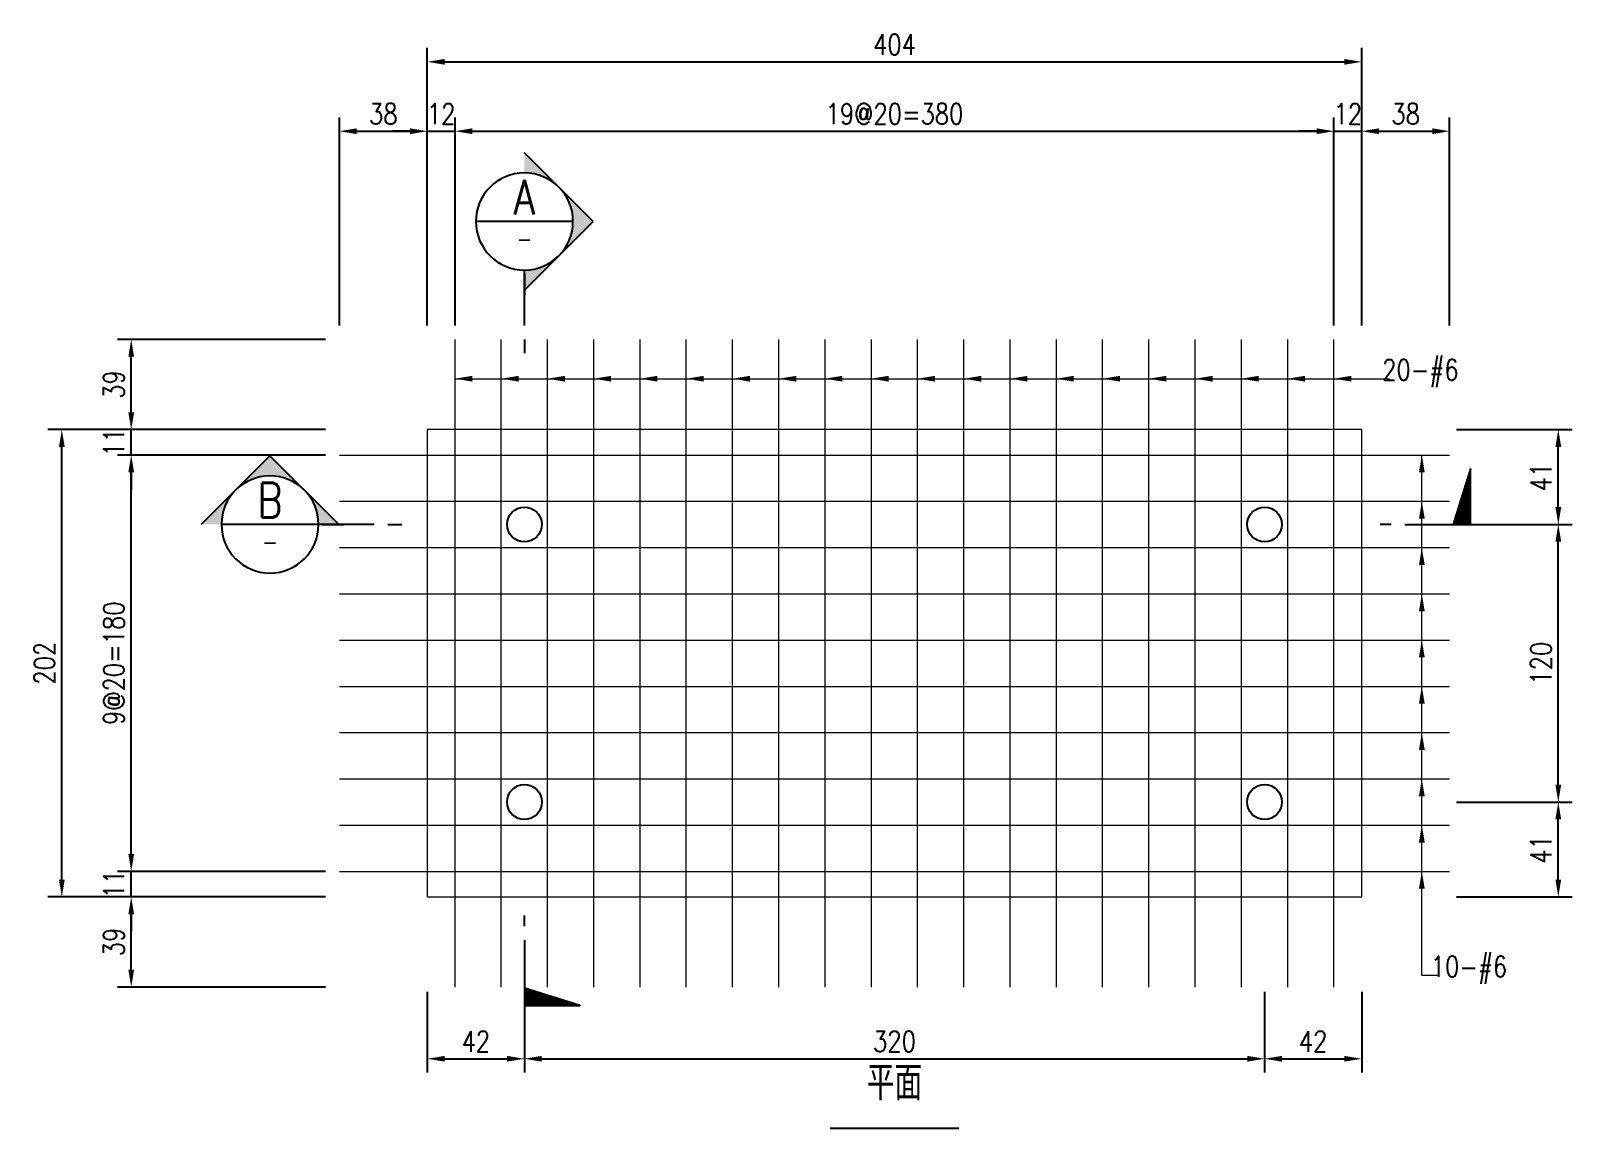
# Model space of a CAD drawing. Extents: x -4754 to 4964, y -19960 to 3942.
# Drawn here: x 154 to 821, y -9599 to -9125 of the extents above; entities that cross this region are included whole.
import ezdxf
from ezdxf.enums import TextEntityAlignment as Align

# ---------------------------------------------------------------- set-up
doc = ezdxf.new("R2010")
doc.units = 0
doc.header["$LTSCALE"] = 3
doc.layers.get('0').update_dxf_attribs({"linetype": 'CONTINUOUS'})
doc.layers.add('HB_0', color=7, linetype='CONTINUOUS', transparency=0.5)
for name, color, linetype in [('HB_DIM', 1, 'CONTINUOUS'), ('HB_TXT_CTEXT', 2, 'CONTINUOUS'), ('RCAD.PARM.Treatle', 2, 'CONTINUOUS'), ('剖面線', 1, 'CONTINUOUS'), ('鋼筋', 3, 'CONTINUOUS')]:
    doc.layers.add(name, color=color, linetype=linetype)
doc.styles.get("Standard").update_dxf_attribs({"font": 'ROMANS.shx', "width": 0.8, "bigfont": 'chineset.shx'})
doc.dimstyles.new('30', dxfattribs={"dimscale": 3, "dimtxt": 3, "dimasz": 2.5, "dimexe": 2, "dimexo": 2, "dimgap": 1, "dimtad": 1, "dimdsep": 46, "dimtxsty": 'Standard', "dimcen": 0, "dimclrd": 256, "dimclre": 256, "dimclrt": 2, "dimadec": 0, "dimazin": 0, "dimtfac": 1, "dimtix": 1, "dimtmove": 2, "dimatfit": 3, "dimfxl": 1, "dimtolj": 1, "dimtzin": 0, "dimarcsym": 0})

# ---------------------------------------------------------------- blocks, each defined once
blk = doc.blocks.new('slab_topview')
at = {"color": 4, "linetype": 'Continuous'}
blk.add_line((-27.76, 0), (27.76, 0), dxfattribs=at)
at = {"color": 4, "linetype": 'Continuous', "width": 0.8}
blk.add_text('平面', height=15, rotation=360, dxfattribs=at).set_placement((0, 19.66), align=Align.MIDDLE)
blk = doc.blocks.new('ST-n')
at = {"color": 2}
blk.add_line((-7, 0), (7, 0), dxfattribs=at)
blk.add_circle((0, 0), 7, dxfattribs=at)
at = {"color": 3, "width": 0.8}
blk.add_attdef('A', text='', height=5, dxfattribs=at).set_placement((0, 3.5), align=Align.MIDDLE)
at = {"color": 1, "width": 0.8}
blk.add_attdef('HB2002', text='', height=2.5, dxfattribs=at).set_placement((0, -2.5), align=Align.MIDDLE)
blk = doc.blocks.new('SEC2U0-n')
at = {"color": 2, "linetype": 'Continuous'}
for p, q in [((-9.9, 0), (0, 9.9)), ((0, 9.9), (9.9, 0)), ((-7.51, 0), (-10.62, 0))]:
    blk.add_line(p, q, dxfattribs=at)
at = {"color": 3}
for p, q in [((-17, 0), (-19, 0)), ((-15, 0), (-7, 0))]:
    blk.add_line(p, q, dxfattribs=at)
at = {"color": 2, "linetype": 'Continuous'}
blk.add_circle((0, 0), 7, dxfattribs=at)
for points in [[(0, 9.9), (-3.5, 6.06), (-4.95, 4.95), (-4.26, 5.55)], [(0, 9.9), (-1.81, 6.76), (-3.5, 6.06), (-1.81, 6.76)], [(0, 9.9), (0, 7), (-1.81, 6.76), (-0.91, 6.94)], [(0, 9.9), (3.5, 6.06), (4.95, 4.95), (4.26, 5.55)], [(0, 9.9), (1.81, 6.76), (3.5, 6.06), (1.81, 6.76)], [(0, 9.9), (0, 7), (1.81, 6.76), (0.91, 6.94)], [(-9.9, 0), (-6.06, 3.5), (-4.95, 4.95), (-5.55, 4.26)], [(9.9, 0), (6.06, 3.5), (4.95, 4.95), (5.55, 4.26)], [(-9.9, 0), (-6.76, 1.81), (-6.06, 3.5), (-6.76, 1.81)], [(9.9, 0), (6.76, 1.81), (6.06, 3.5), (6.76, 1.81)], [(-9.9, 0), (-7, 0), (-6.76, 1.81), (-6.94, 0.91)], [(9.9, 0), (7, 0), (6.76, 1.81), (6.94, 0.91)]]:
    blk.add_solid(points, dxfattribs=at)
blk = doc.blocks.new('*X3')
at = {"color": 0, "linetype": 'Continuous'}
for p, q in [((82.89, 269.21), (84.69, 271.01)), ((83.06, 269.21), (84.94, 271.09)), ((83.24, 269.21), (85.2, 271.17)), ((83.42, 269.21), (85.46, 271.25)), ((83.59, 269.21), (85.71, 271.33)), ((83.77, 269.21), (85.97, 271.41)), ((83.95, 269.21), (86.23, 271.49)), ((84.12, 269.21), (86.49, 271.57)), ((84.3, 269.21), (86.74, 271.65)), ((84.48, 269.21), (86.93, 271.66)), ((84.65, 269.21), (86.93, 271.48)), ((84.83, 269.21), (86.93, 271.31)), ((85.01, 269.21), (86.93, 271.13)), ((79, 269.21), (79.03, 269.24)), ((79.17, 269.21), (79.29, 269.32)), ((79.35, 269.21), (79.54, 269.4)), ((79.53, 269.21), (79.8, 269.48)), ((79.71, 269.21), (80.06, 269.56)), ((79.88, 269.21), (80.31, 269.64)), ((80.06, 269.21), (80.57, 269.72)), ((80.24, 269.21), (80.83, 269.8)), ((80.41, 269.21), (81.09, 269.88)), ((80.59, 269.21), (81.34, 269.96)), ((80.77, 269.21), (81.6, 270.04)), ((80.94, 269.21), (81.86, 270.12)), ((81.12, 269.21), (82.11, 270.2)), ((81.3, 269.21), (82.37, 270.29)), ((81.47, 269.21), (82.63, 270.37)), ((81.65, 269.21), (82.89, 270.45)), ((81.83, 269.21), (83.14, 270.53)), ((82, 269.21), (83.4, 270.61)), ((82.18, 269.21), (83.66, 270.69)), ((82.36, 269.21), (83.91, 270.77)), ((82.53, 269.21), (84.17, 270.85)), ((82.71, 269.21), (84.43, 270.93)), ((85.19, 269.21), (86.93, 270.95)), ((85.36, 269.21), (86.93, 270.78)), ((85.54, 269.21), (86.93, 270.6)), ((85.72, 269.21), (86.93, 270.42)), ((85.89, 269.21), (86.93, 270.25)), ((86.07, 269.21), (86.93, 270.07)), ((86.25, 269.21), (86.93, 269.89)), ((86.42, 269.21), (86.93, 269.72)), ((86.6, 269.21), (86.93, 269.54)), ((86.78, 269.21), (86.93, 269.36))]:
    blk.add_line(p, q, dxfattribs=at)
blk = doc.blocks.new('SEND-n')
at = {"color": 3}
for p, q in [((9.44, 0), (0, 0)), ((11.42, 0), (13, 0))]:
    blk.add_line(p, q, dxfattribs=at)
at = {"color": 2, "linetype": 'Continuous'}
blk.add_lwpolyline([(0, 0), (0, 8), (2.5, 0)], close=True, dxfattribs=at)
at = {"color": 2, "linetype": 'Continuous', "rotation": 270}
blk.add_blockref('*X3', (-269.21, 86.93), dxfattribs=at)
blk = doc.blocks.new('m_Arrow_U_rebar')
at = {"color": 1, "linetype": 'Continuous'}
blk.add_solid([(-1.25, -7.5), (0, 0), (1.25, -7.5)], dxfattribs=at)
blk = doc.blocks.new('rebar_num')
at = {"color": 0, "linetype": 'Continuous', "width": 0.8}
blk.add_attdef('A', text='', height=9, dxfattribs=at).set_placement((-3.13, 3.87), align=Align.MIDDLE_LEFT)
blk = doc.blocks.new('*D1003')
at = {"layer": 'HB_DIM', "linetype": 'Continuous', "lineweight": -2}
for p, q in [((325.8, -9252.3), (325.8, -9132.3)), ((729.8, -9252.3), (729.8, -9132.3)), ((333.3, -9138.3), (722.3, -9138.3))]:
    blk.add_line(p, q, dxfattribs=at)
at = {"layer": 'HB_DIM'}
for points in [[(333.3, -9137.05), (333.3, -9139.55), (325.8, -9138.3)], [(722.3, -9139.55), (722.3, -9137.05), (729.8, -9138.3)]]:
    blk.add_solid(points, dxfattribs=at)
at = {"layer": 'HB_DIM', "color": 2, "linetype": 'Continuous', "insert": (527.8, -9130.8), "char_height": 9, "attachment_point": 5, "rotation": 0}
blk.add_mtext('\\A1;404', dxfattribs=at)
blk = doc.blocks.new('*D1004')
at = {"layer": 'HB_DIM', "linetype": 'Continuous', "lineweight": -2}
for p, q in [((287.8, -9252.3), (287.8, -9162.3)), ((325.8, -9252.3), (325.8, -9162.3)), ((295.3, -9168.3), (318.3, -9168.3))]:
    blk.add_line(p, q, dxfattribs=at)
at = {"layer": 'HB_DIM'}
for points in [[(295.3, -9167.05), (295.3, -9169.55), (287.8, -9168.3)], [(318.3, -9169.55), (318.3, -9167.05), (325.8, -9168.3)]]:
    blk.add_solid(points, dxfattribs=at)
at = {"layer": 'HB_DIM', "color": 2, "linetype": 'Continuous', "insert": (306.8, -9160.8), "char_height": 9, "attachment_point": 5, "rotation": 0}
blk.add_mtext('\\A1;38', dxfattribs=at)
blk = doc.blocks.new('*D1005')
at = {"layer": 'HB_DIM', "linetype": 'Continuous', "lineweight": -2}
for p, q in [((325.8, -9252.3), (325.8, -9162.3)), ((337.8, -9252.3), (337.8, -9162.3)), ((318.3, -9168.3), (310.8, -9168.3)), ((325.8, -9168.3), (337.8, -9168.3)), ((345.3, -9168.3), (352.8, -9168.3))]:
    blk.add_line(p, q, dxfattribs=at)
at = {"layer": 'HB_DIM'}
for points in [[(318.3, -9169.55), (318.3, -9167.05), (325.8, -9168.3)], [(345.3, -9167.05), (345.3, -9169.55), (337.8, -9168.3)]]:
    blk.add_solid(points, dxfattribs=at)
at = {"layer": 'HB_DIM', "color": 2, "linetype": 'Continuous', "insert": (331.8, -9160.8), "char_height": 9, "attachment_point": 5, "rotation": 0}
blk.add_mtext('\\A1;12', dxfattribs=at)
blk = doc.blocks.new('*D1006')
at = {"layer": 'HB_DIM', "linetype": 'Continuous', "lineweight": -2}
for p, q in [((337.8, -9252.3), (337.8, -9162.3)), ((717.8, -9252.3), (717.8, -9162.3)), ((345.3, -9168.3), (710.3, -9168.3))]:
    blk.add_line(p, q, dxfattribs=at)
at = {"layer": 'HB_DIM'}
for points in [[(345.3, -9167.05), (345.3, -9169.55), (337.8, -9168.3)], [(710.3, -9169.55), (710.3, -9167.05), (717.8, -9168.3)]]:
    blk.add_solid(points, dxfattribs=at)
at = {"layer": 'HB_DIM', "color": 2, "linetype": 'Continuous', "insert": (527.8, -9160.8), "char_height": 9, "attachment_point": 5, "rotation": 0}
blk.add_mtext('\\A1;19@20=380', dxfattribs=at)
blk = doc.blocks.new('*D1007')
at = {"layer": 'HB_DIM', "linetype": 'Continuous', "lineweight": -2}
for p, q in [((717.8, -9252.3), (717.8, -9162.3)), ((729.8, -9252.3), (729.8, -9162.3)), ((710.3, -9168.3), (702.8, -9168.3)), ((717.8, -9168.3), (729.8, -9168.3)), ((737.3, -9168.3), (744.8, -9168.3))]:
    blk.add_line(p, q, dxfattribs=at)
at = {"layer": 'HB_DIM'}
for points in [[(710.3, -9169.55), (710.3, -9167.05), (717.8, -9168.3)], [(737.3, -9167.05), (737.3, -9169.55), (729.8, -9168.3)]]:
    blk.add_solid(points, dxfattribs=at)
at = {"layer": 'HB_DIM', "color": 2, "linetype": 'Continuous', "insert": (723.8, -9160.8), "char_height": 9, "attachment_point": 5, "rotation": 0}
blk.add_mtext('\\A1;12', dxfattribs=at)
blk = doc.blocks.new('*D1008')
at = {"layer": 'HB_DIM', "linetype": 'Continuous', "lineweight": -2}
for p, q in [((729.8, -9252.3), (729.8, -9162.3)), ((767.8, -9252.3), (767.8, -9162.3)), ((737.3, -9168.3), (760.3, -9168.3))]:
    blk.add_line(p, q, dxfattribs=at)
at = {"layer": 'HB_DIM'}
for points in [[(737.3, -9167.05), (737.3, -9169.55), (729.8, -9168.3)], [(760.3, -9169.55), (760.3, -9167.05), (767.8, -9168.3)]]:
    blk.add_solid(points, dxfattribs=at)
at = {"layer": 'HB_DIM', "color": 2, "linetype": 'Continuous', "insert": (748.8, -9160.8), "char_height": 9, "attachment_point": 5, "rotation": 0}
blk.add_mtext('\\A1;38', dxfattribs=at)
blk = doc.blocks.new('m_Arrow_L_rebar')
at = {"color": 1, "linetype": 'Continuous', "extrusion": (0, 0, -1)}
blk.add_solid([(-7.5, 1.25), (0, 0), (-7.5, -1.25)], dxfattribs=at)
blk = doc.blocks.new('*D1009')
at = {"layer": 'HB_DIM', "linetype": 'Continuous', "lineweight": -2}
for p, q in [((281.8, -9297.3), (161.8, -9297.3)), ((167.8, -9491.8), (167.8, -9304.8)), ((281.8, -9499.3), (161.8, -9499.3))]:
    blk.add_line(p, q, dxfattribs=at)
at = {"layer": 'HB_DIM'}
for points in [[(169.05, -9304.8), (166.55, -9304.8), (167.8, -9297.3)], [(166.55, -9491.8), (169.05, -9491.8), (167.8, -9499.3)]]:
    blk.add_solid(points, dxfattribs=at)
at = {"layer": 'HB_DIM', "color": 2, "linetype": 'Continuous', "insert": (160.3, -9398.3), "char_height": 9, "attachment_point": 5, "rotation": 90}
blk.add_mtext('\\A1;202', dxfattribs=at)
blk = doc.blocks.new('*D1010')
at = {"layer": 'HB_DIM', "linetype": 'Continuous', "lineweight": -2}
for p, q in [((281.8, -9499.3), (191.8, -9499.3)), ((197.8, -9530.8), (197.8, -9506.8)), ((281.8, -9538.3), (191.8, -9538.3))]:
    blk.add_line(p, q, dxfattribs=at)
at = {"layer": 'HB_DIM'}
for points in [[(199.05, -9506.8), (196.55, -9506.8), (197.8, -9499.3)], [(196.55, -9530.8), (199.05, -9530.8), (197.8, -9538.3)]]:
    blk.add_solid(points, dxfattribs=at)
at = {"layer": 'HB_DIM', "color": 2, "linetype": 'Continuous', "insert": (190.3, -9518.8), "char_height": 9, "attachment_point": 5, "rotation": 90}
blk.add_mtext('\\A1;39', dxfattribs=at)
blk = doc.blocks.new('*D1011')
at = {"layer": 'HB_DIM', "linetype": 'Continuous', "lineweight": -2}
for p, q in [((197.8, -9480.8), (197.8, -9473.3)), ((281.8, -9488.3), (191.8, -9488.3)), ((197.8, -9499.3), (197.8, -9488.3)), ((281.8, -9499.3), (191.8, -9499.3)), ((197.8, -9506.8), (197.8, -9514.3))]:
    blk.add_line(p, q, dxfattribs=at)
at = {"layer": 'HB_DIM'}
for points in [[(196.55, -9480.8), (199.05, -9480.8), (197.8, -9488.3)], [(199.05, -9506.8), (196.55, -9506.8), (197.8, -9499.3)]]:
    blk.add_solid(points, dxfattribs=at)
at = {"layer": 'HB_DIM', "color": 2, "linetype": 'Continuous', "insert": (190.3, -9493.8), "char_height": 9, "attachment_point": 5, "rotation": 90}
blk.add_mtext('\\A1;11', dxfattribs=at)
blk = doc.blocks.new('*D1012')
at = {"layer": 'HB_DIM', "linetype": 'Continuous', "lineweight": -2}
for p, q in [((281.8, -9308.3), (191.8, -9308.3)), ((197.8, -9480.8), (197.8, -9315.8)), ((281.8, -9488.3), (191.8, -9488.3))]:
    blk.add_line(p, q, dxfattribs=at)
at = {"layer": 'HB_DIM'}
for points in [[(199.05, -9315.8), (196.55, -9315.8), (197.8, -9308.3)], [(196.55, -9480.8), (199.05, -9480.8), (197.8, -9488.3)]]:
    blk.add_solid(points, dxfattribs=at)
at = {"layer": 'HB_DIM', "color": 2, "linetype": 'Continuous', "insert": (190.3, -9398.3), "char_height": 9, "attachment_point": 5, "rotation": 90}
blk.add_mtext('\\A1;9@20=180', dxfattribs=at)
blk = doc.blocks.new('*D1013')
at = {"layer": 'HB_DIM', "linetype": 'Continuous', "lineweight": -2}
for p, q in [((197.8, -9289.8), (197.8, -9282.3)), ((281.8, -9297.3), (191.8, -9297.3)), ((197.8, -9308.3), (197.8, -9297.3)), ((281.8, -9308.3), (191.8, -9308.3)), ((197.8, -9315.8), (197.8, -9323.3))]:
    blk.add_line(p, q, dxfattribs=at)
at = {"layer": 'HB_DIM'}
for points in [[(196.55, -9289.8), (199.05, -9289.8), (197.8, -9297.3)], [(199.05, -9315.8), (196.55, -9315.8), (197.8, -9308.3)]]:
    blk.add_solid(points, dxfattribs=at)
at = {"layer": 'HB_DIM', "color": 2, "linetype": 'Continuous', "insert": (190.3, -9302.8), "char_height": 9, "attachment_point": 5, "rotation": 90}
blk.add_mtext('\\A1;11', dxfattribs=at)
blk = doc.blocks.new('*D1014')
at = {"layer": 'HB_DIM', "linetype": 'Continuous', "lineweight": -2}
for p, q in [((281.8, -9258.3), (191.8, -9258.3)), ((197.8, -9289.8), (197.8, -9265.8)), ((281.8, -9297.3), (191.8, -9297.3))]:
    blk.add_line(p, q, dxfattribs=at)
at = {"layer": 'HB_DIM'}
for points in [[(199.05, -9265.8), (196.55, -9265.8), (197.8, -9258.3)], [(196.55, -9289.8), (199.05, -9289.8), (197.8, -9297.3)]]:
    blk.add_solid(points, dxfattribs=at)
at = {"layer": 'HB_DIM', "color": 2, "linetype": 'Continuous', "insert": (190.3, -9277.8), "char_height": 9, "attachment_point": 5, "rotation": 90}
blk.add_mtext('\\A1;39', dxfattribs=at)
blk = doc.blocks.new('slab_PVC')
at = {"layer": 'RCAD.PARM.Treatle', "color": 4, "linetype": 'Continuous'}
blk.add_circle((0, 0), 7.53, dxfattribs=at)
blk = doc.blocks.new('*D1015')
at = {"layer": 'HB_DIM', "linetype": 'Continuous', "lineweight": -2}
for p, q in [((325.8, -9540.3), (325.8, -9575.3)), ((367.8, -9540.3), (367.8, -9575.3)), ((333.3, -9569.3), (360.3, -9569.3))]:
    blk.add_line(p, q, dxfattribs=at)
at = {"layer": 'HB_DIM'}
for points in [[(333.3, -9568.05), (333.3, -9570.55), (325.8, -9569.3)], [(360.3, -9570.55), (360.3, -9568.05), (367.8, -9569.3)]]:
    blk.add_solid(points, dxfattribs=at)
at = {"layer": 'HB_DIM', "color": 2, "linetype": 'Continuous', "insert": (346.8, -9561.8), "char_height": 9, "attachment_point": 5, "rotation": 0}
blk.add_mtext('\\A1;42', dxfattribs=at)
blk = doc.blocks.new('*D1016')
at = {"layer": 'HB_DIM', "linetype": 'Continuous', "lineweight": -2}
for p, q in [((367.8, -9540.3), (367.8, -9575.3)), ((687.8, -9540.3), (687.8, -9575.3)), ((375.3, -9569.3), (680.3, -9569.3))]:
    blk.add_line(p, q, dxfattribs=at)
at = {"layer": 'HB_DIM'}
for points in [[(375.3, -9568.05), (375.3, -9570.55), (367.8, -9569.3)], [(680.3, -9570.55), (680.3, -9568.05), (687.8, -9569.3)]]:
    blk.add_solid(points, dxfattribs=at)
at = {"layer": 'HB_DIM', "color": 2, "linetype": 'Continuous', "insert": (527.8, -9561.8), "char_height": 9, "attachment_point": 5, "rotation": 0}
blk.add_mtext('\\A1;320', dxfattribs=at)
blk = doc.blocks.new('*D1017')
at = {"layer": 'HB_DIM', "linetype": 'Continuous', "lineweight": -2}
for p, q in [((687.8, -9540.3), (687.8, -9575.3)), ((729.8, -9540.3), (729.8, -9575.3)), ((695.3, -9569.3), (722.3, -9569.3))]:
    blk.add_line(p, q, dxfattribs=at)
at = {"layer": 'HB_DIM'}
for points in [[(695.3, -9568.05), (695.3, -9570.55), (687.8, -9569.3)], [(722.3, -9570.55), (722.3, -9568.05), (729.8, -9569.3)]]:
    blk.add_solid(points, dxfattribs=at)
at = {"layer": 'HB_DIM', "color": 2, "linetype": 'Continuous', "insert": (708.8, -9561.8), "char_height": 9, "attachment_point": 5, "rotation": 0}
blk.add_mtext('\\A1;42', dxfattribs=at)
blk = doc.blocks.new('*D1018')
at = {"layer": 'HB_DIM', "linetype": 'Continuous', "lineweight": -2}
for p, q in [((770.8, -9458.3), (820.8, -9458.3)), ((814.8, -9491.8), (814.8, -9465.8)), ((770.8, -9499.3), (820.8, -9499.3))]:
    blk.add_line(p, q, dxfattribs=at)
at = {"layer": 'HB_DIM'}
for points in [[(816.05, -9465.8), (813.55, -9465.8), (814.8, -9458.3)], [(813.55, -9491.8), (816.05, -9491.8), (814.8, -9499.3)]]:
    blk.add_solid(points, dxfattribs=at)
at = {"layer": 'HB_DIM', "color": 2, "linetype": 'Continuous', "insert": (807.3, -9478.8), "char_height": 9, "attachment_point": 5, "rotation": 90}
blk.add_mtext('\\A1;41', dxfattribs=at)
blk = doc.blocks.new('*D1019')
at = {"layer": 'HB_DIM', "linetype": 'Continuous', "lineweight": -2}
for p, q in [((770.8, -9338.3), (820.8, -9338.3)), ((814.8, -9450.8), (814.8, -9345.8)), ((770.8, -9458.3), (820.8, -9458.3))]:
    blk.add_line(p, q, dxfattribs=at)
at = {"layer": 'HB_DIM'}
for points in [[(816.05, -9345.8), (813.55, -9345.8), (814.8, -9338.3)], [(813.55, -9450.8), (816.05, -9450.8), (814.8, -9458.3)]]:
    blk.add_solid(points, dxfattribs=at)
at = {"layer": 'HB_DIM', "color": 2, "linetype": 'Continuous', "insert": (807.3, -9398.3), "char_height": 9, "attachment_point": 5, "rotation": 90}
blk.add_mtext('\\A1;120', dxfattribs=at)
blk = doc.blocks.new('*D1020')
at = {"layer": 'HB_DIM', "linetype": 'Continuous', "lineweight": -2}
for p, q in [((770.8, -9297.3), (820.8, -9297.3)), ((814.8, -9330.8), (814.8, -9304.8)), ((770.8, -9338.3), (820.8, -9338.3))]:
    blk.add_line(p, q, dxfattribs=at)
at = {"layer": 'HB_DIM'}
for points in [[(816.05, -9304.8), (813.55, -9304.8), (814.8, -9297.3)], [(813.55, -9330.8), (816.05, -9330.8), (814.8, -9338.3)]]:
    blk.add_solid(points, dxfattribs=at)
at = {"layer": 'HB_DIM', "color": 2, "linetype": 'Continuous', "insert": (807.3, -9317.8), "char_height": 9, "attachment_point": 5, "rotation": 90}
blk.add_mtext('\\A1;41', dxfattribs=at)

msp = doc.modelspace()

# ---------------------------------------------------------------- linework, layer by layer
at = {"layer": 'HB_0', "lineweight": 5}
msp.add_lwpolyline([(325.799, -9499.303), (729.799, -9499.303), (729.799, -9297.303), (325.799, -9297.303), (325.799, -9499.303)], dxfattribs=at)
at = {"layer": 'HB_DIM', "lineweight": 5}
msp.add_line((337.799, -9275.303, 9.09), (741.799, -9275.303, 9.09), dxfattribs=at)
msp.add_polyline3d([(762.799, -9533.303, 11), (755.799, -9533.303, 11), (755.799, -9308.303, 11)], dxfattribs=at)
at = {"layer": '鋼筋', "lineweight": 5}
for p, q in [((337.799, -9389.303, 9.09), (337.799, -9258.303, 9.09)), ((357.799, -9389.303, 9.09), (357.799, -9258.303, 9.09)), ((377.799, -9389.303, 9.09), (377.799, -9258.303, 9.09)), ((397.799, -9389.303, 9.09), (397.799, -9258.303, 9.09)), ((417.799, -9389.303, 9.09), (417.799, -9258.303, 9.09)), ((437.799, -9389.303, 9.09), (437.799, -9258.303, 9.09)), ((457.799, -9389.303, 9.09), (457.799, -9258.303, 9.09)), ((477.799, -9389.303, 9.09), (477.799, -9258.303, 9.09)), ((497.799, -9389.303, 9.09), (497.799, -9258.303, 9.09)), ((517.799, -9389.303, 9.09), (517.799, -9258.303, 9.09)), ((537.799, -9389.303, 9.09), (537.799, -9258.303, 9.09)), ((557.799, -9389.303, 9.09), (557.799, -9258.303, 9.09)), ((577.799, -9389.303, 9.09), (577.799, -9258.303, 9.09)), ((597.799, -9389.303, 9.09), (597.799, -9258.303, 9.09)), ((617.799, -9389.303, 9.09), (617.799, -9258.303, 9.09)), ((637.799, -9389.303, 9.09), (637.799, -9258.303, 9.09)), ((657.799, -9389.303, 9.09), (657.799, -9258.303, 9.09)), ((677.799, -9389.303, 9.09), (677.799, -9258.303, 9.09)), ((697.799, -9389.303, 9.09), (697.799, -9258.303, 9.09)), ((717.799, -9389.303, 9.09), (717.799, -9258.303, 9.09)), ((287.799, -9308.303, 11), (518.799, -9308.303, 11)), ((518.799, -9308.303, 11), (527.799, -9308.303, 11)), ((527.799, -9308.303, 11), (536.799, -9308.303, 11)), ((536.799, -9308.303, 11), (767.799, -9308.303, 11)), ((287.799, -9328.303, 11), (518.799, -9328.303, 11)), ((518.799, -9328.303, 11), (527.799, -9328.303, 11)), ((527.799, -9328.303, 11), (536.799, -9328.303, 11)), ((536.799, -9328.303, 11), (767.799, -9328.303, 11)), ((287.799, -9348.303, 11), (518.799, -9348.303, 11)), ((518.799, -9348.303, 11), (527.799, -9348.303, 11)), ((527.799, -9348.303, 11), (536.799, -9348.303, 11)), ((536.799, -9348.303, 11), (767.799, -9348.303, 11)), ((287.799, -9368.303, 11), (518.799, -9368.303, 11)), ((518.799, -9368.303, 11), (527.799, -9368.303, 11)), ((527.799, -9368.303, 11), (536.799, -9368.303, 11)), ((536.799, -9368.303, 11), (767.799, -9368.303, 11)), ((287.799, -9388.303, 11), (518.799, -9388.303, 11)), ((337.799, -9398.303, 9.09), (337.799, -9389.303, 9.09)), ((357.799, -9398.303, 9.09), (357.799, -9389.303, 9.09)), ((377.799, -9398.303, 9.09), (377.799, -9389.303, 9.09)), ((397.799, -9398.303, 9.09), (397.799, -9389.303, 9.09)), ((417.799, -9398.303, 9.09), (417.799, -9389.303, 9.09)), ((437.799, -9398.303, 9.09), (437.799, -9389.303, 9.09)), ((457.799, -9398.303, 9.09), (457.799, -9389.303, 9.09)), ((477.799, -9398.303, 9.09), (477.799, -9389.303, 9.09)), ((497.799, -9398.303, 9.09), (497.799, -9389.303, 9.09)), ((517.799, -9398.303, 9.09), (517.799, -9389.303, 9.09)), ((518.799, -9388.303, 11), (527.799, -9388.303, 11)), ((527.799, -9388.303, 11), (536.799, -9388.303, 11)), ((536.799, -9388.303, 11), (767.799, -9388.303, 11)), ((537.799, -9398.303, 9.09), (537.799, -9389.303, 9.09)), ((557.799, -9398.303, 9.09), (557.799, -9389.303, 9.09)), ((577.799, -9398.303, 9.09), (577.799, -9389.303, 9.09)), ((597.799, -9398.303, 9.09), (597.799, -9389.303, 9.09)), ((617.799, -9398.303, 9.09), (617.799, -9389.303, 9.09)), ((637.799, -9398.303, 9.09), (637.799, -9389.303, 9.09)), ((657.799, -9398.303, 9.09), (657.799, -9389.303, 9.09)), ((677.799, -9398.303, 9.09), (677.799, -9389.303, 9.09)), ((697.799, -9398.303, 9.09), (697.799, -9389.303, 9.09)), ((717.799, -9398.303, 9.09), (717.799, -9389.303, 9.09)), ((337.799, -9407.303, 9.09), (337.799, -9398.303, 9.09)), ((357.799, -9407.303, 9.09), (357.799, -9398.303, 9.09)), ((377.799, -9407.303, 9.09), (377.799, -9398.303, 9.09)), ((397.799, -9407.303, 9.09), (397.799, -9398.303, 9.09)), ((417.799, -9407.303, 9.09), (417.799, -9398.303, 9.09)), ((437.799, -9407.303, 9.09), (437.799, -9398.303, 9.09)), ((457.799, -9407.303, 9.09), (457.799, -9398.303, 9.09)), ((477.799, -9407.303, 9.09), (477.799, -9398.303, 9.09)), ((497.799, -9407.303, 9.09), (497.799, -9398.303, 9.09)), ((517.799, -9407.303, 9.09), (517.799, -9398.303, 9.09)), ((537.799, -9407.303, 9.09), (537.799, -9398.303, 9.09)), ((557.799, -9407.303, 9.09), (557.799, -9398.303, 9.09)), ((577.799, -9407.303, 9.09), (577.799, -9398.303, 9.09)), ((597.799, -9407.303, 9.09), (597.799, -9398.303, 9.09)), ((617.799, -9407.303, 9.09), (617.799, -9398.303, 9.09)), ((637.799, -9407.303, 9.09), (637.799, -9398.303, 9.09)), ((657.799, -9407.303, 9.09), (657.799, -9398.303, 9.09)), ((677.799, -9407.303, 9.09), (677.799, -9398.303, 9.09)), ((697.799, -9407.303, 9.09), (697.799, -9398.303, 9.09)), ((717.799, -9407.303, 9.09), (717.799, -9398.303, 9.09)), ((287.799, -9408.303, 11), (518.799, -9408.303, 11)), ((337.799, -9538.303, 9.09), (337.799, -9407.303, 9.09)), ((357.799, -9538.303, 9.09), (357.799, -9407.303, 9.09)), ((377.799, -9538.303, 9.09), (377.799, -9407.303, 9.09)), ((397.799, -9538.303, 9.09), (397.799, -9407.303, 9.09)), ((417.799, -9538.303, 9.09), (417.799, -9407.303, 9.09)), ((437.799, -9538.303, 9.09), (437.799, -9407.303, 9.09)), ((457.799, -9538.303, 9.09), (457.799, -9407.303, 9.09)), ((477.799, -9538.303, 9.09), (477.799, -9407.303, 9.09)), ((497.799, -9538.303, 9.09), (497.799, -9407.303, 9.09)), ((517.799, -9538.303, 9.09), (517.799, -9407.303, 9.09)), ((518.799, -9408.303, 11), (527.799, -9408.303, 11)), ((527.799, -9408.303, 11), (536.799, -9408.303, 11)), ((536.799, -9408.303, 11), (767.799, -9408.303, 11)), ((537.799, -9538.303, 9.09), (537.799, -9407.303, 9.09)), ((557.799, -9538.303, 9.09), (557.799, -9407.303, 9.09)), ((577.799, -9538.303, 9.09), (577.799, -9407.303, 9.09)), ((597.799, -9538.303, 9.09), (597.799, -9407.303, 9.09)), ((617.799, -9538.303, 9.09), (617.799, -9407.303, 9.09)), ((637.799, -9538.303, 9.09), (637.799, -9407.303, 9.09)), ((657.799, -9538.303, 9.09), (657.799, -9407.303, 9.09)), ((677.799, -9538.303, 9.09), (677.799, -9407.303, 9.09)), ((697.799, -9538.303, 9.09), (697.799, -9407.303, 9.09)), ((717.799, -9538.303, 9.09), (717.799, -9407.303, 9.09)), ((287.799, -9428.303, 11), (518.799, -9428.303, 11)), ((518.799, -9428.303, 11), (527.799, -9428.303, 11)), ((527.799, -9428.303, 11), (536.799, -9428.303, 11)), ((536.799, -9428.303, 11), (767.799, -9428.303, 11)), ((287.799, -9448.303, 11), (518.799, -9448.303, 11)), ((518.799, -9448.303, 11), (527.799, -9448.303, 11)), ((527.799, -9448.303, 11), (536.799, -9448.303, 11)), ((536.799, -9448.303, 11), (767.799, -9448.303, 11)), ((287.799, -9468.303, 11), (518.799, -9468.303, 11)), ((518.799, -9468.303, 11), (527.799, -9468.303, 11)), ((527.799, -9468.303, 11), (536.799, -9468.303, 11)), ((536.799, -9468.303, 11), (767.799, -9468.303, 11)), ((287.799, -9488.303, 11), (518.799, -9488.303, 11)), ((518.799, -9488.303, 11), (527.799, -9488.303, 11)), ((527.799, -9488.303, 11), (536.799, -9488.303, 11)), ((536.799, -9488.303, 11), (767.799, -9488.303, 11))]:
    msp.add_line(p, q, dxfattribs=at)

# ---------------------------------------------------------------- block references
at = {"layer": 'HB_0', "color": 0, "linetype": 'Continuous'}
for p in [(367.799, -9338.303, 20), (687.799, -9338.303, 20), (367.799, -9458.303, 20), (687.799, -9458.303, 20)]:
    msp.add_blockref('slab_PVC', p, dxfattribs=at)
at = {"layer": 'HB_DIM', "linetype": 'Continuous'}
for name, p in [('m_Arrow_L_rebar', (337.799, -9275.303, 9.09)), ('m_Arrow_L_rebar', (357.799, -9275.303, 9.09)), ('m_Arrow_L_rebar', (377.799, -9275.303, 9.09)), ('m_Arrow_L_rebar', (397.799, -9275.303, 9.09)), ('m_Arrow_L_rebar', (417.799, -9275.303, 9.09)), ('m_Arrow_L_rebar', (437.799, -9275.303, 9.09)), ('m_Arrow_L_rebar', (457.799, -9275.303, 9.09)), ('m_Arrow_L_rebar', (477.799, -9275.303, 9.09)), ('m_Arrow_L_rebar', (497.799, -9275.303, 9.09)), ('m_Arrow_L_rebar', (517.799, -9275.303, 9.09)), ('m_Arrow_L_rebar', (537.799, -9275.303, 9.09)), ('m_Arrow_L_rebar', (557.799, -9275.303, 9.09)), ('m_Arrow_L_rebar', (577.799, -9275.303, 9.09)), ('m_Arrow_L_rebar', (597.799, -9275.303, 9.09)), ('m_Arrow_L_rebar', (617.799, -9275.303, 9.09)), ('m_Arrow_L_rebar', (637.799, -9275.303, 9.09)), ('m_Arrow_L_rebar', (657.799, -9275.303, 9.09)), ('m_Arrow_L_rebar', (677.799, -9275.303, 9.09)), ('m_Arrow_L_rebar', (697.799, -9275.303, 9.09)), ('m_Arrow_L_rebar', (717.799, -9275.303, 9.09)), ('m_Arrow_U_rebar', (755.799, -9308.303, 11)), ('m_Arrow_U_rebar', (755.799, -9328.303, 11)), ('m_Arrow_U_rebar', (755.799, -9348.303, 11)), ('m_Arrow_U_rebar', (755.799, -9368.303, 11)), ('m_Arrow_U_rebar', (755.799, -9388.303, 11)), ('m_Arrow_U_rebar', (755.799, -9408.303, 11)), ('m_Arrow_U_rebar', (755.799, -9428.303, 11)), ('m_Arrow_U_rebar', (755.799, -9448.303, 11)), ('m_Arrow_U_rebar', (755.799, -9468.303, 11)), ('m_Arrow_U_rebar', (755.799, -9488.303, 11))]:
    msp.add_blockref(name, p, dxfattribs=at)
at = {"layer": 'HB_TXT_CTEXT', "color": 0, "linetype": 'Continuous'}
ref = msp.add_blockref('rebar_num', (741.799, -9275.303, 9.09), dxfattribs=at)
ref.add_attrib('A', '20-#6', dxfattribs={"layer": '0', "linetype": 'Continuous', "height": 9, "width": 0.8}).set_placement((738.67, -9271.432, 9.09), align=Align.MIDDLE_LEFT)
ref = msp.add_blockref('rebar_num', (762.799, -9533.303, 11), dxfattribs=at)
ref.add_attrib('A', '10-#6', dxfattribs={"layer": '0', "linetype": 'Continuous', "height": 9, "width": 0.8}).set_placement((759.67, -9529.432, 11), align=Align.MIDDLE_LEFT)
at = {"layer": 'HB_TXT_CTEXT', "color": 0, "linetype": 'Continuous', "rotation": 360}
msp.add_blockref('slab_topview', (527.799, -9599.303), dxfattribs=at)
at = {"layer": '剖面線', "linetype": 'Continuous', "xscale": -3.000000000160651, "yscale": 2.999999999925704, "zscale": 3}
for name, p, rotation in [('SEC2U0-n', (367.799, -9207.303), 269.9999999991219), ('SEC2U0-n', (257.799, -9338.303), 359.9999999991219), ('SEND-n', (776.799, -9338.303), 359.9999999991219), ('SEND-n', (367.799, -9546.303), 269.9999999991219)]:
    msp.add_blockref(name, p, dxfattribs=dict(at, rotation=rotation))
at = {"layer": '剖面線', "linetype": 'Continuous'}
ref = msp.add_blockref('ST-n', (367.799, -9207.303), dxfattribs=dict(at, xscale=-3.000000000160651, yscale=2.999999999925704, zscale=3, rotation=359.9999999991219))
ref.add_attrib('HB2002', '-', dxfattribs={"layer": '0', "color": 1, "height": 7.5, "width": 0.8}).set_placement((367.799, -9214.803), align=Align.MIDDLE)
ref.add_attrib('A', 'A', dxfattribs={"layer": '0', "color": 3, "height": 15, "width": 0.8}).set_placement((367.799, -9196.803), align=Align.MIDDLE)
ref = msp.add_blockref('ST-n', (257.799, -9338.303), dxfattribs=dict(at, xscale=-3.000000000160651, yscale=2.999999999925704, zscale=3, rotation=359.9999999991219))
ref.add_attrib('HB2002', '-', dxfattribs={"layer": '0', "color": 1, "height": 7.5, "width": 0.8}).set_placement((257.799, -9345.803), align=Align.MIDDLE)
ref.add_attrib('A', 'B', dxfattribs={"layer": '0', "color": 3, "height": 15, "width": 0.8}).set_placement((257.799, -9327.803), align=Align.MIDDLE)

# ---------------------------------------------------------------- dimensions: what is measured, and where the dimension line sits
at = {"layer": 'HB_DIM', "linetype": 'Continuous'}
for base, p1, p2, angle, override, picture, middle in [((729.799, -9138.303), (325.799, -9258.303), (729.799, -9258.303), 0, {"dimpost": '<>'}, '*D1003', (527.799, -9130.803)), ((325.799, -9168.303), (287.799, -9258.303, 11), (325.799, -9258.303), 0, {"dimpost": '<>'}, '*D1004', (306.799, -9160.803)), ((337.799, -9168.303), (325.799, -9258.303), (337.799, -9258.303, 9.09), 0, {"dimpost": '<>'}, '*D1005', (331.799, -9160.803)), ((729.799, -9168.303), (717.799, -9258.303, 9.09), (729.799, -9258.303), 0, {"dimpost": '<>'}, '*D1007', (723.799, -9160.803)), ((767.799, -9168.303), (729.799, -9258.303), (767.799, -9258.303, 11), 0, {"dimpost": '<>'}, '*D1008', (748.799, -9160.803)), ((197.799, -9258.303), (287.799, -9297.303), (287.799, -9258.303, 9.09), 90, {"dimtad": 4, "dimpost": '<>'}, '*D1014', (190.299, -9277.803)), ((197.799, -9297.303), (287.799, -9308.303, 11), (287.799, -9297.303), 90, {"dimtad": 4, "dimpost": '<>'}, '*D1013', (190.299, -9302.803)), ((167.799, -9297.303), (287.799, -9499.303), (287.799, -9297.303), 90, {"dimtad": 4, "dimpost": '<>'}, '*D1009', (160.299, -9398.303)), ((814.799, -9297.303), (764.799, -9338.303, 20), (764.799, -9297.303), 90, {"dimtad": 4, "dimpost": '<>'}, '*D1020', (807.299, -9317.803)), ((814.799, -9338.303), (764.799, -9458.303, 20), (764.799, -9338.303, 20), 90, {"dimtad": 4, "dimpost": '<>'}, '*D1019', (807.299, -9398.303)), ((814.799, -9458.303), (764.799, -9499.303), (764.799, -9458.303, 20), 90, {"dimtad": 4, "dimpost": '<>'}, '*D1018', (807.299, -9478.803)), ((197.799, -9488.303), (287.799, -9499.303), (287.799, -9488.303, 11), 90, {"dimtad": 4, "dimpost": '<>'}, '*D1011', (190.299, -9493.803)), ((197.799, -9499.303), (287.799, -9538.303, 9.09), (287.799, -9499.303), 90, {"dimtad": 4, "dimpost": '<>'}, '*D1010', (190.299, -9518.803)), ((367.799, -9569.303), (325.799, -9534.303), (367.799, -9534.303, 20), 0, {"dimpost": '<>'}, '*D1015', (346.799, -9561.803)), ((687.799, -9569.303), (367.799, -9534.303, 20), (687.799, -9534.303, 20), 0, {"dimpost": '<>'}, '*D1016', (527.799, -9561.803)), ((729.799, -9569.303), (687.799, -9534.303, 20), (729.799, -9534.303), 0, {"dimpost": '<>'}, '*D1017', (708.799, -9561.803))]:
    dim = msp.add_linear_dim(base=base, p1=p1, p2=p2, angle=angle, dimstyle='30', override=override, dxfattribs=at)
    dim.commit()
    dim.dimension.update_dxf_attribs({"geometry": picture, "text_midpoint": middle})
for base, p1, p2, angle, text, override, picture, middle in [((717.799, -9168.303), (337.799, -9258.303, 9.09), (717.799, -9258.303, 9.09), 0, '19@20=<>', {"dimpost": '<>'}, '*D1006', (527.799, -9160.803)), ((197.799, -9308.303), (287.799, -9488.303, 11), (287.799, -9308.303, 11), 90, '9@20=<>', {"dimtad": 4, "dimpost": '<>'}, '*D1012', (190.299, -9398.303))]:
    dim = msp.add_linear_dim(base=base, p1=p1, p2=p2, angle=angle, text=text, dimstyle='30', override=override, dxfattribs=at)
    dim.commit()
    dim.dimension.update_dxf_attribs({"geometry": picture, "text_midpoint": middle})

doc.saveas('drawing.dxf')
